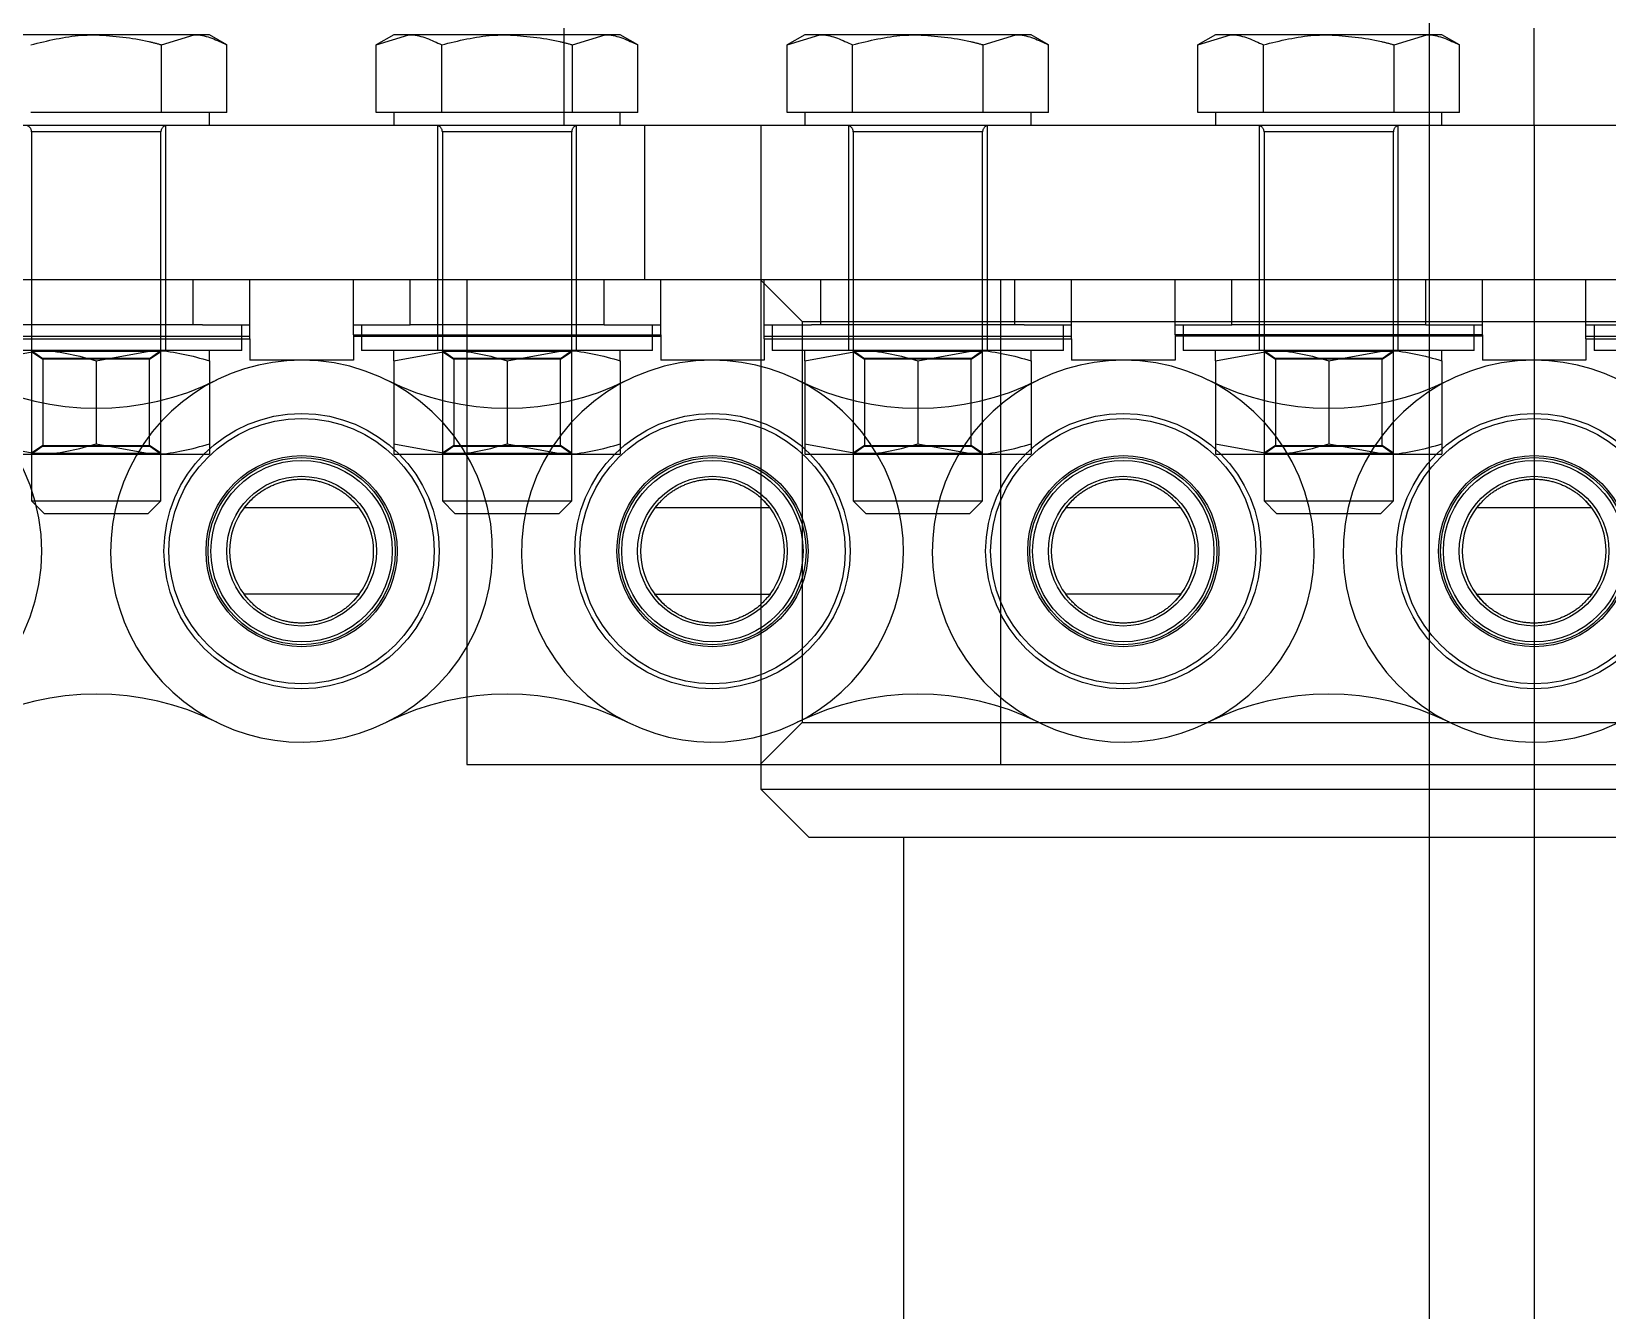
# Model space of a CAD drawing. Header units: metres. Extents: x 0 to 63075, y 0 to 44550.
# Drawn here: x 40132.18 to 40180.9, y 35211.63 to 35251.17 of the extents above; entities that cross this region are included whole.
import ezdxf

# ---------------------------------------------------------------- set-up
doc = ezdxf.new("R2010")
doc.units = ezdxf.units.M
doc.header["$LTSCALE"] = 75
doc.linetypes.add('CENTER2', pattern=[28.575, 19.05, -3.175, 3.175, -3.175])
doc.linetypes.add('HIDDEN2', pattern=[4.7625, 3.175, -1.5875])
for name, color, linetype in [('SC1', 7, 'CENTER2'), ('SDM', 7, 'Continuous'), ('ST1', 7, 'HIDDEN2')]:
    doc.layers.add(name, color=color, linetype=linetype)

# ---------------------------------------------------------------- blocks, each defined once
blk = doc.blocks.new('A$Ce03ead7b')
at = {"layer": 'SC1'}
blk.add_line((4363.09, 1606.652), (4363.09, 1928.152), dxfattribs=at)
at = {"layer": 'ST1'}
for p, q in [((4321.878, 1710.152), (4318.846, 1710.152)), ((4324.909, 1710.152), (4321.878, 1710.152)), ((4323.898, 1709.84), (4324.909, 1710.152)), ((4325.378, 1710.152), (4324.909, 1710.152)), ((4325.919, 1709.84), (4325.378, 1710.152)), ((4330.536, 1709.84), (4331.546, 1710.152)), ((4331.078, 1710.152), (4330.536, 1709.84)), ((4331.546, 1710.152), (4331.078, 1710.152)), ((4334.578, 1710.152), (4331.546, 1710.152)), ((4337.609, 1710.152), (4334.578, 1710.152)), ((4336.328, 1710.353), (4336.328, 1707.353)), ((4336.598, 1709.84), (4337.609, 1710.152)), ((4338.078, 1710.152), (4337.609, 1710.152)), ((4338.619, 1709.84), (4338.078, 1710.152)), ((4343.236, 1709.84), (4344.246, 1710.152)), ((4343.778, 1710.152), (4343.236, 1709.84)), ((4344.246, 1710.152), (4343.778, 1710.152)), ((4347.278, 1710.152), (4344.246, 1710.152)), ((4350.309, 1710.152), (4347.278, 1710.152)), ((4349.298, 1709.84), (4350.309, 1710.152)), ((4350.778, 1710.152), (4350.309, 1710.152)), ((4351.319, 1709.84), (4350.778, 1710.152)), ((4355.936, 1709.84), (4356.946, 1710.152)), ((4356.478, 1710.152), (4355.936, 1709.84)), ((4356.946, 1710.152), (4356.478, 1710.152)), ((4359.978, 1710.152), (4356.946, 1710.152)), ((4363.009, 1710.152), (4359.978, 1710.152)), ((4361.998, 1709.84), (4363.009, 1710.152)), ((4363.478, 1710.152), (4363.009, 1710.152)), ((4364.019, 1709.84), (4363.478, 1710.152)), ((4366.327, 1707.353), (4366.327, 1710.353)), ((4323.898, 1707.753), (4323.898, 1709.84)), ((4325.919, 1707.753), (4325.919, 1709.84)), ((4330.536, 1707.753), (4330.536, 1709.84)), ((4332.557, 1707.753), (4332.557, 1709.84)), ((4336.598, 1707.753), (4336.598, 1709.84)), ((4338.619, 1707.753), (4338.619, 1709.84)), ((4343.236, 1707.753), (4343.236, 1709.84)), ((4345.257, 1707.753), (4345.257, 1709.84)), ((4349.298, 1707.753), (4349.298, 1709.84)), ((4351.319, 1707.753), (4351.319, 1709.84)), ((4355.936, 1707.753), (4355.936, 1709.84)), ((4357.957, 1707.753), (4357.957, 1709.84)), ((4361.998, 1707.753), (4361.998, 1709.84)), ((4364.019, 1707.753), (4364.019, 1709.84)), ((4321.878, 1707.753), (4319.857, 1707.753)), ((4323.898, 1707.753), (4321.878, 1707.753)), ((4324.909, 1707.753), (4323.898, 1707.753)), ((4325.919, 1707.753), (4324.909, 1707.753)), ((4325.378, 1707.353), (4325.378, 1707.753)), ((4331.546, 1707.753), (4330.536, 1707.753)), ((4331.078, 1707.753), (4331.078, 1707.353)), ((4332.557, 1707.753), (4331.546, 1707.753)), ((4334.578, 1707.753), (4332.557, 1707.753)), ((4336.598, 1707.753), (4334.578, 1707.753)), ((4337.609, 1707.753), (4336.598, 1707.753)), ((4338.619, 1707.753), (4337.609, 1707.753)), ((4338.078, 1707.353), (4338.078, 1707.753)), ((4344.246, 1707.753), (4343.236, 1707.753)), ((4343.778, 1707.753), (4343.778, 1707.353)), ((4345.257, 1707.753), (4344.246, 1707.753)), ((4347.278, 1707.753), (4345.257, 1707.753)), ((4349.298, 1707.753), (4347.278, 1707.753)), ((4350.309, 1707.753), (4349.298, 1707.753)), ((4351.319, 1707.753), (4350.309, 1707.753)), ((4350.778, 1707.353), (4350.778, 1707.753)), ((4356.946, 1707.753), (4355.936, 1707.753)), ((4356.478, 1707.753), (4356.478, 1707.353)), ((4357.957, 1707.753), (4356.946, 1707.753)), ((4359.978, 1707.753), (4357.957, 1707.753)), ((4361.998, 1707.753), (4359.978, 1707.753)), ((4363.009, 1707.753), (4361.998, 1707.753)), ((4364.019, 1707.753), (4363.009, 1707.753)), ((4363.478, 1707.353), (4363.478, 1707.753)), ((4312.468, 1707.353), (4420.188, 1707.353)), ((4323.878, 1707.152), (4319.878, 1707.152)), ((4319.878, 1707.152), (4319.878, 1695.743)), ((4323.878, 1695.743), (4323.878, 1707.152)), ((4324.028, 1702.59), (4324.028, 1707.353)), ((4332.428, 1707.353), (4332.428, 1702.59)), ((4336.578, 1707.152), (4332.578, 1707.152)), ((4332.578, 1707.152), (4332.578, 1695.743)), ((4336.578, 1695.743), (4336.578, 1707.152)), ((4336.728, 1702.59), (4336.728, 1707.353)), ((4338.828, 1707.353), (4338.828, 1702.59)), ((4342.426, 1707.353), (4342.426, 1686.832)), ((4345.128, 1707.353), (4345.128, 1702.59)), ((4349.278, 1707.152), (4345.278, 1707.152)), ((4345.278, 1707.152), (4345.278, 1695.743)), ((4349.278, 1695.743), (4349.278, 1707.152)), ((4349.428, 1702.59), (4349.428, 1707.353)), ((4357.828, 1707.353), (4357.828, 1702.59)), ((4361.978, 1707.152), (4357.978, 1707.152)), ((4357.978, 1707.152), (4357.978, 1695.743)), ((4361.978, 1695.743), (4361.978, 1707.152)), ((4362.128, 1702.59), (4362.128, 1707.353)), ((4366.327, 1707.353), (4366.327, 1686.832)), ((4312.468, 1702.59), (4420.188, 1702.59)), ((4324.028, 1701.19), (4324.028, 1702.59)), ((4324.878, 1701.19), (4324.878, 1702.59)), ((4326.628, 1701.19), (4326.628, 1702.59)), ((4329.828, 1701.19), (4329.828, 1702.59)), ((4331.578, 1701.19), (4331.578, 1702.59)), ((4332.428, 1702.59), (4332.428, 1701.19)), ((4333.332, 1702.59), (4333.332, 1687.59)), ((4336.728, 1701.19), (4336.728, 1702.59)), ((4337.578, 1701.19), (4337.578, 1702.59)), ((4339.328, 1701.19), (4339.328, 1702.59)), ((4342.401, 1702.59), (4343.703, 1701.289)), ((4342.528, 1701.19), (4342.528, 1702.59)), ((4344.278, 1701.19), (4344.278, 1702.59)), ((4345.128, 1702.59), (4345.128, 1701.19)), ((4349.428, 1701.19), (4349.428, 1702.59)), ((4349.83, 1702.59), (4349.83, 1687.59)), ((4350.278, 1701.19), (4350.278, 1702.59)), ((4352.028, 1701.19), (4352.028, 1702.59)), ((4355.228, 1701.19), (4355.228, 1702.59)), ((4356.978, 1701.19), (4356.978, 1702.59)), ((4357.828, 1702.59), (4357.828, 1701.19)), ((4362.128, 1701.19), (4362.128, 1702.59)), ((4362.978, 1701.19), (4362.978, 1702.59)), ((4364.728, 1701.19), (4364.728, 1702.59)), ((4367.928, 1701.19), (4367.928, 1702.59)), ((4325.161, 1701.19), (4318.594, 1701.19)), ((4324.028, 1700.39), (4324.028, 1701.19)), ((4325.161, 1701.19), (4326.628, 1701.19)), ((4326.378, 1700.39), (4326.378, 1701.19)), ((4326.628, 1700.753), (4326.628, 1701.19)), ((4329.828, 1701.19), (4331.578, 1701.19)), ((4329.828, 1700.878), (4329.828, 1701.19)), ((4330.078, 1701.19), (4330.078, 1700.39)), ((4337.578, 1701.19), (4331.578, 1701.19)), ((4332.428, 1701.19), (4332.428, 1700.39)), ((4336.728, 1700.39), (4336.728, 1701.19)), ((4337.578, 1701.19), (4339.328, 1701.19)), ((4339.078, 1700.39), (4339.078, 1701.19)), ((4339.328, 1700.878), (4339.328, 1701.19)), ((4342.528, 1701.19), (4343.994, 1701.19)), ((4342.528, 1700.753), (4342.528, 1701.19)), ((4342.778, 1701.19), (4342.778, 1700.39)), ((4343.703, 1701.289), (4388.953, 1701.289)), ((4343.703, 1701.289), (4343.703, 1688.892)), ((4350.561, 1701.19), (4343.994, 1701.19)), ((4345.128, 1701.19), (4345.128, 1700.39)), ((4349.428, 1700.39), (4349.428, 1701.19)), ((4350.561, 1701.19), (4352.028, 1701.19)), ((4351.778, 1700.39), (4351.778, 1701.19)), ((4352.028, 1700.753), (4352.028, 1701.19)), ((4355.228, 1701.19), (4356.978, 1701.19)), ((4355.228, 1700.878), (4355.228, 1701.19)), ((4355.478, 1701.19), (4355.478, 1700.39)), ((4362.978, 1701.19), (4356.978, 1701.19)), ((4357.828, 1701.19), (4357.828, 1700.39)), ((4362.128, 1700.39), (4362.128, 1701.19)), ((4362.978, 1701.19), (4364.728, 1701.19)), ((4364.478, 1700.39), (4364.478, 1701.19)), ((4364.728, 1700.878), (4364.728, 1701.19)), ((4367.928, 1701.19), (4369.394, 1701.19)), ((4367.928, 1700.753), (4367.928, 1701.19)), ((4368.178, 1701.19), (4368.178, 1700.39)), ((4317.128, 1700.84), (4326.628, 1700.84)), ((4317.128, 1700.753), (4326.628, 1700.753)), ((4326.628, 1700.753), (4326.628, 1700.095)), ((4329.828, 1700.878), (4339.328, 1700.878)), ((4329.828, 1700.878), (4329.828, 1700.095)), ((4329.828, 1700.84), (4339.328, 1700.84)), ((4339.328, 1700.878), (4339.328, 1700.095)), ((4342.528, 1700.84), (4352.028, 1700.84)), ((4342.528, 1700.753), (4352.028, 1700.753)), ((4342.528, 1700.753), (4342.528, 1700.095)), ((4352.028, 1700.753), (4352.028, 1700.095)), ((4364.728, 1700.878), (4355.228, 1700.878)), ((4355.228, 1700.878), (4355.228, 1700.095)), ((4364.728, 1700.84), (4355.228, 1700.84)), ((4364.728, 1700.878), (4364.728, 1700.095)), ((4367.928, 1700.84), (4377.428, 1700.84)), ((4367.928, 1700.753), (4377.428, 1700.753)), ((4367.928, 1700.753), (4367.928, 1700.095)), ((4326.378, 1700.39), (4317.378, 1700.39)), ((4318.378, 1700.077), (4320.128, 1700.39)), ((4319.878, 1700.39), (4319.878, 1700.365)), ((4319.878, 1700.39), (4320.228, 1700.145)), ((4323.878, 1700.365), (4319.878, 1700.365)), ((4319.878, 1700.365), (4320.228, 1700.12)), ((4321.878, 1700.077), (4323.628, 1700.39)), ((4323.528, 1700.145), (4323.878, 1700.39)), ((4323.528, 1700.12), (4323.878, 1700.365)), ((4323.878, 1700.365), (4323.878, 1700.39)), ((4339.078, 1700.39), (4330.078, 1700.39)), ((4331.078, 1700.077), (4332.828, 1700.39)), ((4332.578, 1700.39), (4332.928, 1700.145)), ((4332.578, 1700.39), (4332.578, 1700.365)), ((4336.578, 1700.365), (4332.578, 1700.365)), ((4332.578, 1700.365), (4332.928, 1700.12)), ((4334.578, 1700.077), (4336.328, 1700.39)), ((4336.228, 1700.145), (4336.578, 1700.39)), ((4336.228, 1700.12), (4336.578, 1700.365)), ((4336.578, 1700.365), (4336.578, 1700.39)), ((4351.778, 1700.39), (4342.778, 1700.39)), ((4343.778, 1700.077), (4345.528, 1700.39)), ((4345.278, 1700.39), (4345.278, 1700.365)), ((4345.278, 1700.39), (4345.628, 1700.145)), ((4349.278, 1700.365), (4345.278, 1700.365)), ((4345.278, 1700.365), (4345.628, 1700.12)), ((4347.278, 1700.077), (4349.028, 1700.39)), ((4348.928, 1700.145), (4349.278, 1700.39)), ((4348.928, 1700.12), (4349.278, 1700.365)), ((4349.278, 1700.365), (4349.278, 1700.39)), ((4364.478, 1700.39), (4355.478, 1700.39)), ((4356.478, 1700.077), (4358.228, 1700.39)), ((4357.978, 1700.39), (4357.978, 1700.365)), ((4357.978, 1700.39), (4358.328, 1700.145)), ((4361.978, 1700.365), (4357.978, 1700.365)), ((4357.978, 1700.365), (4358.328, 1700.12)), ((4359.978, 1700.077), (4361.728, 1700.39)), ((4361.628, 1700.145), (4361.978, 1700.39)), ((4361.628, 1700.12), (4361.978, 1700.365)), ((4361.978, 1700.365), (4361.978, 1700.39)), ((4377.178, 1700.39), (4368.178, 1700.39)), ((4323.528, 1700.145), (4320.228, 1700.145)), ((4320.228, 1700.145), (4320.228, 1700.12)), ((4323.528, 1700.12), (4320.228, 1700.12)), ((4320.228, 1700.12), (4320.228, 1697.435)), ((4321.878, 1700.077), (4321.878, 1697.503)), ((4323.528, 1700.12), (4323.528, 1700.145)), ((4323.528, 1697.435), (4323.528, 1700.12)), ((4325.378, 1700.077), (4325.378, 1697.503)), ((4328.227, 1700.095), (4326.628, 1700.095)), ((4329.828, 1700.095), (4328.227, 1700.095)), ((4331.078, 1700.077), (4331.078, 1697.503)), ((4336.228, 1700.145), (4332.928, 1700.145)), ((4332.928, 1700.145), (4332.928, 1700.12)), ((4336.228, 1700.12), (4332.928, 1700.12)), ((4332.928, 1700.12), (4332.928, 1697.435)), ((4334.578, 1700.077), (4334.578, 1697.503)), ((4336.228, 1700.12), (4336.228, 1700.145)), ((4336.228, 1697.435), (4336.228, 1700.12)), ((4338.078, 1700.077), (4338.078, 1697.503)), ((4340.927, 1700.095), (4339.328, 1700.095)), ((4342.528, 1700.095), (4340.927, 1700.095)), ((4343.778, 1700.077), (4343.778, 1697.503)), ((4348.928, 1700.145), (4345.628, 1700.145)), ((4345.628, 1700.145), (4345.628, 1700.12)), ((4348.928, 1700.12), (4345.628, 1700.12)), ((4345.628, 1700.12), (4345.628, 1697.435)), ((4347.278, 1700.077), (4347.278, 1697.503)), ((4348.928, 1700.12), (4348.928, 1700.145)), ((4348.928, 1697.435), (4348.928, 1700.12)), ((4350.778, 1700.077), (4350.778, 1697.503)), ((4353.627, 1700.095), (4352.028, 1700.095)), ((4355.228, 1700.095), (4353.627, 1700.095)), ((4356.478, 1700.077), (4356.478, 1697.503)), ((4361.628, 1700.145), (4358.328, 1700.145)), ((4358.328, 1700.145), (4358.328, 1700.12)), ((4361.628, 1700.12), (4358.328, 1700.12)), ((4358.328, 1700.12), (4358.328, 1697.435)), ((4359.978, 1700.077), (4359.978, 1697.503)), ((4361.628, 1700.12), (4361.628, 1700.145)), ((4361.628, 1697.435), (4361.628, 1700.12)), ((4363.478, 1700.077), (4363.478, 1697.503)), ((4366.327, 1700.095), (4364.728, 1700.095)), ((4367.928, 1700.095), (4366.327, 1700.095)), ((4318.378, 1697.503), (4320.128, 1697.19)), ((4320.228, 1697.46), (4319.878, 1697.215)), ((4320.228, 1697.435), (4319.878, 1697.19)), ((4320.228, 1697.46), (4323.528, 1697.46)), ((4320.228, 1697.435), (4323.528, 1697.435)), ((4321.878, 1697.503), (4323.628, 1697.19)), ((4323.878, 1697.215), (4323.528, 1697.46)), ((4323.878, 1697.19), (4323.528, 1697.435)), ((4331.078, 1697.503), (4332.828, 1697.19)), ((4332.928, 1697.46), (4332.578, 1697.215)), ((4332.928, 1697.435), (4332.578, 1697.19)), ((4332.928, 1697.46), (4336.228, 1697.46)), ((4332.928, 1697.435), (4336.228, 1697.435)), ((4334.578, 1697.503), (4336.328, 1697.19)), ((4336.578, 1697.215), (4336.228, 1697.46)), ((4336.578, 1697.19), (4336.228, 1697.435)), ((4343.778, 1697.503), (4345.528, 1697.19)), ((4345.628, 1697.46), (4345.278, 1697.215)), ((4345.628, 1697.435), (4345.278, 1697.19)), ((4345.628, 1697.46), (4348.928, 1697.46)), ((4345.628, 1697.435), (4348.928, 1697.435)), ((4347.278, 1697.503), (4349.028, 1697.19)), ((4349.278, 1697.215), (4348.928, 1697.46)), ((4349.278, 1697.19), (4348.928, 1697.435)), ((4356.478, 1697.503), (4358.228, 1697.19)), ((4358.328, 1697.46), (4357.978, 1697.215)), ((4358.328, 1697.435), (4357.978, 1697.19)), ((4358.328, 1697.46), (4361.628, 1697.46)), ((4358.328, 1697.435), (4361.628, 1697.435)), ((4359.978, 1697.503), (4361.728, 1697.19)), ((4361.978, 1697.215), (4361.628, 1697.46)), ((4361.978, 1697.19), (4361.628, 1697.435)), ((4318.378, 1697.19), (4320.128, 1697.19)), ((4319.878, 1697.215), (4323.878, 1697.215)), ((4320.128, 1697.19), (4323.628, 1697.19)), ((4323.628, 1697.19), (4325.378, 1697.19)), ((4331.078, 1697.19), (4332.828, 1697.19)), ((4332.578, 1697.215), (4336.578, 1697.215)), ((4332.828, 1697.19), (4336.328, 1697.19)), ((4336.328, 1697.19), (4338.078, 1697.19)), ((4343.778, 1697.19), (4345.528, 1697.19)), ((4345.278, 1697.215), (4349.278, 1697.215)), ((4345.528, 1697.19), (4349.028, 1697.19)), ((4349.028, 1697.19), (4350.778, 1697.19)), ((4356.478, 1697.19), (4358.228, 1697.19)), ((4357.978, 1697.215), (4361.978, 1697.215)), ((4358.228, 1697.19), (4361.728, 1697.19)), ((4361.728, 1697.19), (4363.478, 1697.19)), ((4319.878, 1695.743), (4323.878, 1695.743)), ((4319.878, 1695.743), (4320.268, 1695.353)), ((4320.268, 1695.353), (4323.488, 1695.353)), ((4323.488, 1695.353), (4323.878, 1695.743)), ((4330.008, 1695.525), (4326.447, 1695.525)), ((4332.578, 1695.743), (4336.578, 1695.743)), ((4332.578, 1695.743), (4332.968, 1695.353)), ((4332.968, 1695.353), (4336.188, 1695.353)), ((4336.188, 1695.353), (4336.578, 1695.743)), ((4339.237, 1695.637), (4339.147, 1695.525)), ((4342.708, 1695.525), (4339.147, 1695.525)), ((4342.708, 1695.525), (4342.534, 1695.73)), ((4345.278, 1695.743), (4349.278, 1695.743)), ((4345.278, 1695.743), (4345.668, 1695.353)), ((4345.668, 1695.353), (4348.888, 1695.353)), ((4348.888, 1695.353), (4349.278, 1695.743)), ((4355.408, 1695.525), (4351.847, 1695.525)), ((4357.978, 1695.743), (4361.978, 1695.743)), ((4357.978, 1695.743), (4358.368, 1695.353)), ((4358.368, 1695.353), (4361.588, 1695.353)), ((4361.588, 1695.353), (4361.978, 1695.743)), ((4364.637, 1695.637), (4364.547, 1695.525)), ((4368.108, 1695.525), (4364.547, 1695.525)), ((4368.108, 1695.525), (4367.934, 1695.73)), ((4330.008, 1692.855), (4326.447, 1692.855)), ((4326.537, 1692.743), (4326.447, 1692.855)), ((4330.008, 1692.855), (4329.834, 1692.65)), ((4339.147, 1692.855), (4342.708, 1692.855)), ((4355.408, 1692.855), (4351.847, 1692.855)), ((4351.937, 1692.743), (4351.847, 1692.855)), ((4355.408, 1692.855), (4355.234, 1692.65)), ((4364.547, 1692.855), (4368.108, 1692.855)), ((4343.703, 1688.892), (4342.401, 1687.59)), ((4343.703, 1688.892), (4388.953, 1688.892)), ((4333.332, 1687.59), (4349.83, 1687.59)), ((4349.83, 1687.59), (4382.825, 1687.59)), ((4342.426, 1686.832), (4366.327, 1686.832)), ((4342.426, 1686.832), (4343.905, 1685.353)), ((4366.327, 1686.832), (4366.327, 1685.353)), ((4366.327, 1686.832), (4390.229, 1686.832)), ((4343.905, 1685.353), (4366.327, 1685.353)), ((4346.828, 1685.353), (4346.828, 1622.652)), ((4366.327, 1685.353), (4388.75, 1685.353)), ((4366.327, 1685.353), (4366.327, 1622.652))]:
    blk.add_line(p, q, dxfattribs=at)
at = {"layer": 'ST1', "flags": 128}
for points in [[(4326.447, 1695.525), (4326.654, 1695.763), (4326.764, 1695.866)], [(4351.847, 1695.525), (4352.054, 1695.763), (4352.164, 1695.866)], [(4339.147, 1692.855), (4339.354, 1692.617), (4339.464, 1692.514)], [(4364.547, 1692.855), (4364.754, 1692.617), (4364.864, 1692.514)]]:
    blk.add_lwpolyline(points, dxfattribs=at)
at = {"layer": 'ST1'}
for centre, radius in [((4328.227, 1694.19), 4.255), ((4328.227, 1694.19), 4.1), ((4328.227, 1694.19), 4.1), ((4328.227, 1694.19), 4.1), ((4328.227, 1694.19), 4.1), ((4340.927, 1694.19), 4.255), ((4340.927, 1694.19), 4.1), ((4340.927, 1694.19), 4.1), ((4340.927, 1694.19), 4.1), ((4340.927, 1694.19), 4.1), ((4353.627, 1694.19), 4.255), ((4353.627, 1694.19), 4.1), ((4353.627, 1694.19), 4.1), ((4353.627, 1694.19), 4.1), ((4353.627, 1694.19), 4.1), ((4366.327, 1694.19), 4.255), ((4366.327, 1694.19), 4.1), ((4366.327, 1694.19), 4.1), ((4366.327, 1694.19), 4.1), ((4366.327, 1694.19), 4.1), ((4328.227, 1694.19), 2.955), ((4328.227, 1694.19), 2.893), ((4328.227, 1694.19), 2.804), ((4340.927, 1694.19), 2.955), ((4340.927, 1694.19), 2.892), ((4340.927, 1694.19), 2.803), ((4353.627, 1694.19), 2.955), ((4353.627, 1694.19), 2.892), ((4353.627, 1694.19), 2.803), ((4366.327, 1694.19), 2.955), ((4366.327, 1694.19), 2.893), ((4366.327, 1694.19), 2.804), ((4328.227, 1694.19), 2.314), ((4340.927, 1694.19), 2.314), ((4353.627, 1694.19), 2.314), ((4366.327, 1694.19), 2.314)]:
    blk.add_circle(centre, radius, dxfattribs=at)
for centre, radius, start, end in [((4319.678, 1707.152), 0.2, 0, 90), ((4324.078, 1707.152), 0.2, 90, 180), ((4332.378, 1707.152), 0.2, 0, 90), ((4336.778, 1707.152), 0.2, 90, 180), ((4345.078, 1707.152), 0.2, 0, 90), ((4349.478, 1707.152), 0.2, 90, 180), ((4357.778, 1707.152), 0.2, 0, 90), ((4362.178, 1707.152), 0.2, 90, 180), ((4314.275, 1694.19), 5.92, 237.5667, 122.4333), ((4328.227, 1694.19), 5.905, 90, 296.3592), ((4328.227, 1694.19), 5.905, 296.3592, 90), ((4340.927, 1694.19), 5.905, 90, 243.6408), ((4340.927, 1694.19), 5.905, 243.6408, 90), ((4353.627, 1694.19), 5.905, 90, 296.3592), ((4353.627, 1694.19), 5.905, 296.3592, 90), ((4366.327, 1694.19), 5.905, 90, 243.6408), ((4366.327, 1694.19), 5.905, 243.6408, 90), ((4321.878, 1707.005), 8.397, 243.6408, 296.3592), ((4334.578, 1707.005), 8.397, 243.6408, 296.3592), ((4347.278, 1707.005), 8.397, 243.6408, 296.3592), ((4359.978, 1707.005), 8.397, 243.6408, 296.3592), ((4328.227, 1694.19), 2.225, 143.1301, 216.8699), ((4328.227, 1694.19), 2.225, 323.1301, 36.8699), ((4340.927, 1694.19), 2.225, 143.1301, 216.8699), ((4340.927, 1694.19), 2.225, 323.1301, 36.8699), ((4353.627, 1694.19), 2.225, 143.1301, 216.8699), ((4353.627, 1694.19), 2.225, 323.1301, 36.8699), ((4366.327, 1694.19), 2.225, 143.1301, 216.8699), ((4366.327, 1694.19), 2.225, 323.1301, 36.8699), ((4321.878, 1681.375), 8.397, 63.6408, 116.3592), ((4334.578, 1681.375), 8.397, 63.6408, 116.3592), ((4347.278, 1681.375), 8.397, 63.6408, 116.3592), ((4359.978, 1681.375), 8.397, 63.6408, 116.3592)]:
    blk.add_arc(centre, radius, start, end, dxfattribs=at)
for points, knots in [([(4319.857, 1709.84), (4320.375, 1709.969), (4321.042, 1710.135), (4321.726, 1710.149), (4321.878, 1710.152)], [0, 0, 0, 0, 0.778131, 1, 1, 1, 1]), ([(4321.878, 1710.152), (4322.426, 1710.112), (4323.11, 1710.061), (4323.768, 1709.877), (4323.898, 1709.84)], [0, 0, 0, 0, 0.801725, 1, 1, 1, 1]), ([(4324.909, 1710.152), (4324.933, 1710.152), (4325.274, 1710.148), (4325.608, 1709.988), (4325.919, 1709.84)], [0, 0, 0, 0, 0.070174, 1, 1, 1, 1]), ([(4331.546, 1710.152), (4331.57, 1710.152), (4331.912, 1710.148), (4332.246, 1709.988), (4332.557, 1709.84)], [0, 0, 0, 0, 0.070174, 1, 1, 1, 1]), ([(4332.557, 1709.84), (4333.075, 1709.969), (4333.742, 1710.135), (4334.426, 1710.149), (4334.578, 1710.152)], [0, 0, 0, 0, 0.778131, 1, 1, 1, 1]), ([(4334.578, 1710.152), (4335.126, 1710.112), (4335.81, 1710.061), (4336.468, 1709.877), (4336.598, 1709.84)], [0, 0, 0, 0, 0.801725, 1, 1, 1, 1]), ([(4337.609, 1710.152), (4337.633, 1710.152), (4337.974, 1710.148), (4338.308, 1709.988), (4338.619, 1709.84)], [0, 0, 0, 0, 0.070174, 1, 1, 1, 1]), ([(4344.246, 1710.152), (4344.27, 1710.152), (4344.612, 1710.148), (4344.946, 1709.988), (4345.257, 1709.84)], [0, 0, 0, 0, 0.070174, 1, 1, 1, 1]), ([(4345.257, 1709.84), (4345.775, 1709.969), (4346.442, 1710.135), (4347.126, 1710.149), (4347.278, 1710.152)], [0, 0, 0, 0, 0.778131, 1, 1, 1, 1]), ([(4347.278, 1710.152), (4347.826, 1710.112), (4348.51, 1710.061), (4349.168, 1709.877), (4349.298, 1709.84)], [0, 0, 0, 0, 0.801725, 1, 1, 1, 1]), ([(4350.309, 1710.152), (4350.333, 1710.152), (4350.674, 1710.148), (4351.008, 1709.988), (4351.319, 1709.84)], [0, 0, 0, 0, 0.070174, 1, 1, 1, 1]), ([(4356.946, 1710.152), (4356.97, 1710.152), (4357.312, 1710.148), (4357.646, 1709.988), (4357.957, 1709.84)], [0, 0, 0, 0, 0.070174, 1, 1, 1, 1]), ([(4357.957, 1709.84), (4358.475, 1709.969), (4359.142, 1710.135), (4359.826, 1710.149), (4359.978, 1710.152)], [0, 0, 0, 0, 0.778131, 1, 1, 1, 1]), ([(4359.978, 1710.152), (4360.526, 1710.112), (4361.21, 1710.061), (4361.868, 1709.877), (4361.998, 1709.84)], [0, 0, 0, 0, 0.801725, 1, 1, 1, 1]), ([(4363.009, 1710.152), (4363.033, 1710.152), (4363.374, 1710.148), (4363.708, 1709.988), (4364.019, 1709.84)], [0, 0, 0, 0, 0.070174, 1, 1, 1, 1]), ([(4320.128, 1700.39), (4320.169, 1700.39), (4320.76, 1700.385), (4321.339, 1700.226), (4321.878, 1700.077)], [0, 0, 0, 0, 0.070174, 1, 1, 1, 1]), ([(4323.628, 1700.39), (4323.669, 1700.39), (4324.26, 1700.385), (4324.839, 1700.226), (4325.378, 1700.077)], [0, 0, 0, 0, 0.070174, 1, 1, 1, 1]), ([(4325.378, 1700.077), (4325.378, 1700.125), (4325.378, 1700.308), (4325.378, 1700.355), (4325.378, 1700.39)], [0, 0, 0, 0, 0.257551, 1, 1, 1, 1]), ([(4331.078, 1700.077), (4331.078, 1700.125), (4331.078, 1700.308), (4331.078, 1700.355), (4331.078, 1700.39)], [0, 0, 0, 0, 0.257551, 1, 1, 1, 1]), ([(4332.828, 1700.39), (4332.869, 1700.39), (4333.46, 1700.385), (4334.039, 1700.226), (4334.578, 1700.077)], [0, 0, 0, 0, 0.070174, 1, 1, 1, 1]), ([(4336.328, 1700.39), (4336.369, 1700.39), (4336.96, 1700.385), (4337.539, 1700.226), (4338.078, 1700.077)], [0, 0, 0, 0, 0.070174, 1, 1, 1, 1]), ([(4338.078, 1700.077), (4338.078, 1700.125), (4338.078, 1700.308), (4338.078, 1700.355), (4338.078, 1700.39)], [0, 0, 0, 0, 0.257551, 1, 1, 1, 1]), ([(4343.778, 1700.077), (4343.778, 1700.125), (4343.778, 1700.308), (4343.778, 1700.355), (4343.778, 1700.39)], [0, 0, 0, 0, 0.257551, 1, 1, 1, 1]), ([(4345.528, 1700.39), (4345.569, 1700.39), (4346.16, 1700.385), (4346.739, 1700.226), (4347.278, 1700.077)], [0, 0, 0, 0, 0.070174, 1, 1, 1, 1]), ([(4349.028, 1700.39), (4349.069, 1700.39), (4349.66, 1700.385), (4350.239, 1700.226), (4350.778, 1700.077)], [0, 0, 0, 0, 0.070174, 1, 1, 1, 1]), ([(4350.778, 1700.077), (4350.778, 1700.125), (4350.778, 1700.308), (4350.778, 1700.355), (4350.778, 1700.39)], [0, 0, 0, 0, 0.257551, 1, 1, 1, 1]), ([(4356.478, 1700.077), (4356.478, 1700.125), (4356.478, 1700.308), (4356.478, 1700.355), (4356.478, 1700.39)], [0, 0, 0, 0, 0.257551, 1, 1, 1, 1]), ([(4358.228, 1700.39), (4358.269, 1700.39), (4358.86, 1700.385), (4359.439, 1700.226), (4359.978, 1700.077)], [0, 0, 0, 0, 0.070174, 1, 1, 1, 1]), ([(4361.728, 1700.39), (4361.769, 1700.39), (4362.36, 1700.385), (4362.939, 1700.226), (4363.478, 1700.077)], [0, 0, 0, 0, 0.070174, 1, 1, 1, 1]), ([(4363.478, 1700.077), (4363.478, 1700.125), (4363.478, 1700.308), (4363.478, 1700.355), (4363.478, 1700.39)], [0, 0, 0, 0, 0.257551, 1, 1, 1, 1]), ([(4320.128, 1697.19), (4320.169, 1697.19), (4320.76, 1697.195), (4321.339, 1697.354), (4321.878, 1697.503)], [0, 0, 0, 0, 0.070174, 1, 1, 1, 1]), ([(4323.628, 1697.19), (4323.669, 1697.19), (4324.26, 1697.195), (4324.839, 1697.354), (4325.378, 1697.503)], [0, 0, 0, 0, 0.070174, 1, 1, 1, 1]), ([(4325.378, 1697.503), (4325.378, 1697.455), (4325.378, 1697.272), (4325.378, 1697.225), (4325.378, 1697.19)], [0, 0, 0, 0, 0.257551, 1, 1, 1, 1]), ([(4331.078, 1697.503), (4331.078, 1697.455), (4331.078, 1697.272), (4331.078, 1697.225), (4331.078, 1697.19)], [0, 0, 0, 0, 0.257551, 1, 1, 1, 1]), ([(4332.828, 1697.19), (4332.869, 1697.19), (4333.46, 1697.195), (4334.039, 1697.354), (4334.578, 1697.503)], [0, 0, 0, 0, 0.070174, 1, 1, 1, 1]), ([(4336.328, 1697.19), (4336.369, 1697.19), (4336.96, 1697.195), (4337.539, 1697.354), (4338.078, 1697.503)], [0, 0, 0, 0, 0.070174, 1, 1, 1, 1]), ([(4338.078, 1697.503), (4338.078, 1697.455), (4338.078, 1697.272), (4338.078, 1697.225), (4338.078, 1697.19)], [0, 0, 0, 0, 0.257551, 1, 1, 1, 1]), ([(4343.778, 1697.503), (4343.778, 1697.455), (4343.778, 1697.272), (4343.778, 1697.225), (4343.778, 1697.19)], [0, 0, 0, 0, 0.257551, 1, 1, 1, 1]), ([(4345.528, 1697.19), (4345.569, 1697.19), (4346.16, 1697.195), (4346.739, 1697.354), (4347.278, 1697.503)], [0, 0, 0, 0, 0.070174, 1, 1, 1, 1]), ([(4349.028, 1697.19), (4349.069, 1697.19), (4349.66, 1697.195), (4350.239, 1697.354), (4350.778, 1697.503)], [0, 0, 0, 0, 0.070174, 1, 1, 1, 1]), ([(4350.778, 1697.503), (4350.778, 1697.455), (4350.778, 1697.272), (4350.778, 1697.225), (4350.778, 1697.19)], [0, 0, 0, 0, 0.257551, 1, 1, 1, 1]), ([(4356.478, 1697.503), (4356.478, 1697.455), (4356.478, 1697.272), (4356.478, 1697.225), (4356.478, 1697.19)], [0, 0, 0, 0, 0.257551, 1, 1, 1, 1]), ([(4358.228, 1697.19), (4358.269, 1697.19), (4358.86, 1697.195), (4359.439, 1697.354), (4359.978, 1697.503)], [0, 0, 0, 0, 0.070174, 1, 1, 1, 1]), ([(4361.728, 1697.19), (4361.769, 1697.19), (4362.36, 1697.195), (4362.939, 1697.354), (4363.478, 1697.503)], [0, 0, 0, 0, 0.070174, 1, 1, 1, 1]), ([(4363.478, 1697.503), (4363.478, 1697.455), (4363.478, 1697.272), (4363.478, 1697.225), (4363.478, 1697.19)], [0, 0, 0, 0, 0.257551, 1, 1, 1, 1]), ([(4326.447, 1695.525), (4326.559, 1695.655), (4326.778, 1695.911), (4327.218, 1696.194), (4327.707, 1696.374), (4328.227, 1696.435), (4328.748, 1696.374), (4329.237, 1696.194), (4329.677, 1695.911), (4329.896, 1695.655), (4330.008, 1695.525)], [0, 0, 0, 0, 0.130043, 0.255982, 0.379107, 0.5, 0.620893, 0.744018, 0.869957, 1, 1, 1, 1]), ([(4339.147, 1695.525), (4339.259, 1695.655), (4339.478, 1695.911), (4339.918, 1696.194), (4340.407, 1696.374), (4340.927, 1696.435), (4341.448, 1696.374), (4341.937, 1696.194), (4342.377, 1695.911), (4342.596, 1695.655), (4342.708, 1695.525)], [0, 0, 0, 0, 0.130043, 0.255982, 0.379107, 0.5, 0.620893, 0.744018, 0.869957, 1, 1, 1, 1]), ([(4351.847, 1695.525), (4351.959, 1695.655), (4352.178, 1695.911), (4352.618, 1696.194), (4353.107, 1696.374), (4353.627, 1696.435), (4354.148, 1696.374), (4354.637, 1696.194), (4355.077, 1695.911), (4355.296, 1695.655), (4355.408, 1695.525)], [0, 0, 0, 0, 0.130043, 0.255982, 0.379107, 0.5, 0.620893, 0.744018, 0.869957, 1, 1, 1, 1]), ([(4364.547, 1695.525), (4364.659, 1695.655), (4364.878, 1695.911), (4365.318, 1696.194), (4365.807, 1696.374), (4366.327, 1696.435), (4366.848, 1696.374), (4367.337, 1696.194), (4367.777, 1695.911), (4367.996, 1695.655), (4368.108, 1695.525)], [0, 0, 0, 0, 0.130043, 0.255982, 0.379107, 0.5, 0.620893, 0.744018, 0.869957, 1, 1, 1, 1]), ([(4330.008, 1692.855), (4329.896, 1692.725), (4329.677, 1692.469), (4329.237, 1692.186), (4328.748, 1692.006), (4328.227, 1691.945), (4327.707, 1692.006), (4327.218, 1692.186), (4326.778, 1692.469), (4326.559, 1692.725), (4326.447, 1692.855)], [0, 0, 0, 0, 0.130043, 0.255982, 0.379107, 0.5, 0.620893, 0.744018, 0.869957, 1, 1, 1, 1]), ([(4342.708, 1692.855), (4342.596, 1692.725), (4342.377, 1692.469), (4341.937, 1692.186), (4341.448, 1692.006), (4340.927, 1691.945), (4340.407, 1692.006), (4339.918, 1692.186), (4339.478, 1692.469), (4339.259, 1692.725), (4339.147, 1692.855)], [0, 0, 0, 0, 0.130043, 0.255982, 0.379107, 0.5, 0.620893, 0.744018, 0.869957, 1, 1, 1, 1]), ([(4355.408, 1692.855), (4355.296, 1692.725), (4355.077, 1692.469), (4354.637, 1692.186), (4354.148, 1692.006), (4353.627, 1691.945), (4353.107, 1692.006), (4352.618, 1692.186), (4352.178, 1692.469), (4351.959, 1692.725), (4351.847, 1692.855)], [0, 0, 0, 0, 0.130043, 0.255982, 0.379107, 0.5, 0.620893, 0.744018, 0.869957, 1, 1, 1, 1]), ([(4368.108, 1692.855), (4367.996, 1692.725), (4367.777, 1692.469), (4367.337, 1692.186), (4366.848, 1692.006), (4366.327, 1691.945), (4365.807, 1692.006), (4365.318, 1692.186), (4364.878, 1692.469), (4364.659, 1692.725), (4364.547, 1692.855)], [0, 0, 0, 0, 0.130043, 0.255982, 0.379107, 0.5, 0.620893, 0.744018, 0.869957, 1, 1, 1, 1])]:
    blk.add_open_spline(points, degree=3, knots=knots, dxfattribs=at)

msp = doc.modelspace()

# ---------------------------------------------------------------- block references
at = {"layer": 'SDM'}
msp.add_blockref('A$Ce03ead7b', (35812.302, 33540.915), dxfattribs=at)

doc.saveas('drawing.dxf')
